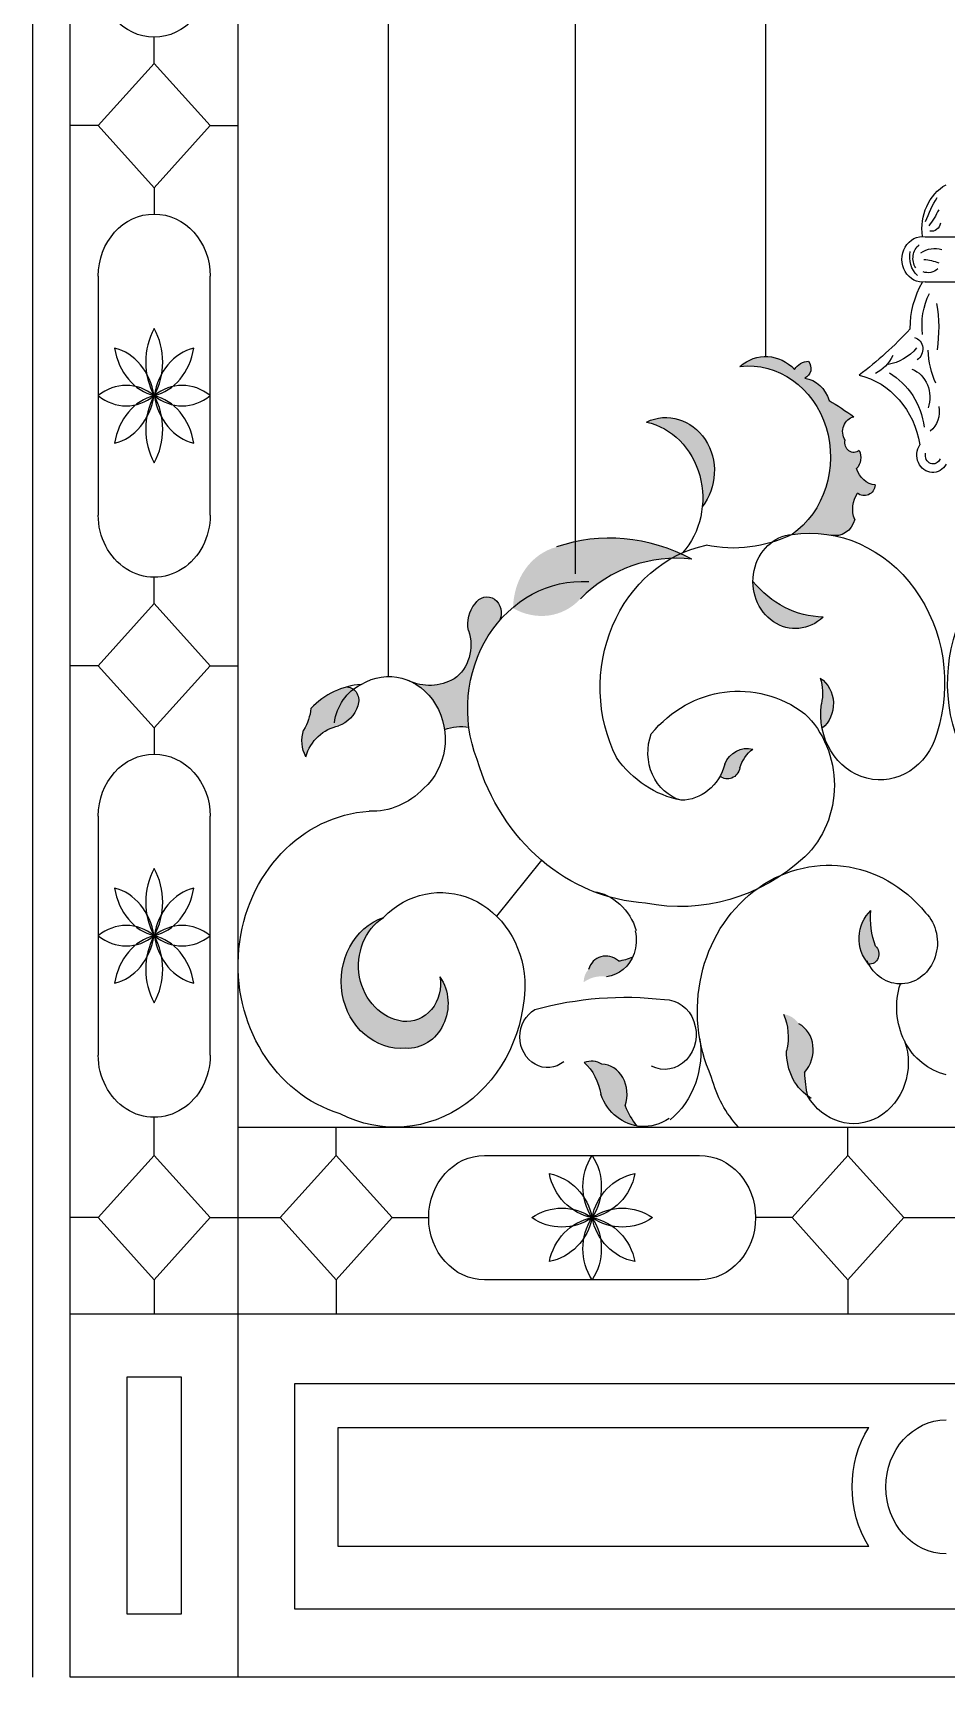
# Model space of a CAD drawing. Header units: inches. Extents: x -12530 to 36157, y 78659 to 110077.
# Drawn here: x 17392 to 18102, y 94033 to 95311 of the extents above; entities that cross this region are included whole.
import ezdxf

# ---------------------------------------------------------------- set-up
doc = ezdxf.new("R2010")
doc.units = ezdxf.units.IN
doc.header["$MEASUREMENT"] = 0
doc.layers.add('freecads.com', color=7, linetype='Continuous')

msp = doc.modelspace()

# ---------------------------------------------------------------- hatches: boundary and pattern name
at = {"layer": 'freecads.com'}
h = msp.add_hatch(color=256, dxfattribs=at)
edge = h.paths.add_edge_path()
edge.add_ellipse((17961.4982297976, 95023.13826498901), major_axis=(5.1392e-12, 36.12050366511683), ratio=0.9000000000000135, start_angle=319.28067390579884, end_angle=395.0593230009657, ccw=False)
edge.add_ellipse((17994.89736990493, 95040.74796876324), major_axis=(-3.9733e-12, 14.82096985980083), ratio=0.9000000000000621, start_angle=360.95762051429057, end_angle=412.1476811869656, ccw=False)
edge.add_ellipse((17989.51068287255, 95050.04660668003), major_axis=(-1.0036e-11, 7.941785819244451), ratio=0.8999999999997967, start_angle=196.9319871608825, end_angle=317.0460077481083, ccw=False)
edge.add_ellipse((17988.48162166162, 95016.7377189741), major_axis=(1.9649e-11, 26.04826038290644), ratio=0.9000000000000898, start_angle=290.72214593662204, end_angle=352.66484024678425, ccw=False)
edge.add_ellipse((17893.79965509732, 94781.3897204357), major_axis=(1.4044131e-09, 276.1786654738204), ratio=0.8999999999995061, start_angle=329.5041521040995, end_angle=334.3824210662083, ccw=False)
edge.add_ellipse((18031.84205637254, 95000.95003051937), major_axis=(3.955e-13, 11.73514588659037), ratio=0.9000000000002971, start_angle=9.54157107985541, end_angle=127.3573799829965)
edge.add_ellipse((18029.90276719216, 94992.50120788936), major_axis=(2.7864e-12, 7.730871376373597), ratio=0.9000000000000342, start_angle=75.07395050066505, end_angle=215.0064558516997)
edge.add_ellipse((18024.58215391571, 94980.86602040978), major_axis=(-9.4334e-12, 12.01058955592513), ratio=0.9000000000002752, start_angle=220.6210038746587, end_angle=299.9780988753155, ccw=False)
edge.add_ellipse((18047.91313157465, 94978.0665208842), major_axis=(9.652e-13, 18.5961922557768), ratio=0.9000000000000989, start_angle=110.3736007546249, end_angle=176.0703029085639)
edge.add_ellipse((18038.0418479173, 94960.84599027182), major_axis=(1.5901e-12, 9.643829878264105), ratio=0.8999999999999836, start_angle=145.3199546166221, end_angle=261.26015360590117, ccw=False)
edge.add_ellipse((18048.07000473627, 94940.82110228678), major_axis=(3.5264e-12, 21.04608677925409), ratio=0.900000000000108, start_angle=51.05676090304742, end_angle=115.0904409183977)
edge.add_ellipse((18015.82737231696, 94937.12851185323), major_axis=(9.3172e-12, 17.03069006768318), ratio=0.9000000000001094, start_angle=174.8827055845228, end_angle=253.1443877645442, ccw=False)
edge.add_ellipse((17995.58853238028, 94805.46866139612), major_axis=(-1.9038e-12, 116.5835877526699), ratio=0.9000000000000913, start_angle=-9.268989861459836, end_angle=6.717731188727122)
edge.add_ellipse((17948.05072330278, 94981.10656648409), major_axis=(-2.0319e-12, 70.89024083653018), ratio=0.9000000000001179, start_angle=209.4659160406745, end_angle=365.3001609444089)
h = msp.add_hatch(color=256, dxfattribs=at)
edge = h.paths.add_edge_path()
edge.add_ellipse((17884.04966677809, 94970.1643779363), major_axis=(-7.8518e-12, 41.74178079067825), ratio=0.9000000000001207, start_angle=225.6207464351442, end_angle=381.5326259054286, ccw=False)
edge.add_ellipse((17858.28313250874, 94949.24814959188), major_axis=(-1.28274e-11, 60.32472191662644), ratio=0.9000000000001097, start_angle=262.951171182285, end_angle=349.761980946959)
h = msp.add_hatch(color=256, dxfattribs=at)
edge = h.paths.add_edge_path()
edge.add_ellipse((17901.0791185733, 94769.07448162435), major_axis=(-38.925485462543, 129.0627295193029), ratio=0.8718114887687679, start_angle=-18.12229405386858, end_angle=22.46129836598103)
edge.add_ellipse((17783.84269199709, 94910.23822797133), major_axis=(-15.32011197602379, 50.79591030576003), ratio=0.8718114887692943, start_angle=141.3845918332291, end_angle=204.1113514442263, ccw=False)
edge.add_ellipse((17813.38368380392, 94858.70359293302), major_axis=(-15.74787747619162, 52.21422487231568), ratio=0.8718114887691488, start_angle=358.5166217486981, end_angle=427.220557466925, ccw=False)
edge.add_ellipse((17850.99086920616, 94757.74948307194), major_axis=(-46.82047505432787, 155.2396389174521), ratio=0.8718114887691955, start_angle=322.95373155518655, end_angle=361.92391745996184, ccw=False)
h = msp.add_hatch(color=256, dxfattribs=at)
edge = h.paths.add_edge_path()
edge.add_ellipse((17984.5627372683, 94884.55827799143), major_axis=(4.9293e-12, 36.62144581180492), ratio=0.9000000000001168, start_angle=89.99999999989831, end_angle=217.8745098456076, ccw=False)
edge.add_ellipse((18007.5573424817, 94940.40586065804), major_axis=(-4.7141e-12, 83.57144620622198), ratio=0.9000000000001211, start_angle=134.945511443491, end_angle=179.0099598234799)
h = msp.add_hatch(color=256, dxfattribs=at)
edge = h.paths.add_edge_path()
edge.add_ellipse((17700.47259303708, 94849.15523751013), major_axis=(-2.0846e-12, 45.4404769858077), ratio=0.9000000000000306, start_angle=161.46144776269, end_angle=205.1548073451772)
edge.add_ellipse((17704.45627885782, 94835.19213943942), major_axis=(-2.978e-13, 31.11705245623521), ratio=0.900000000000097, start_angle=209.5689910073089, end_angle=293.2222115903094)
edge.add_ellipse((17751.41078974125, 94851.25624109268), major_axis=(3.8298e-12, 23.64741839940205), ratio=0.9000000000001461, start_angle=44.699671979078914, end_angle=103.12011102637871, ccw=False)
edge.add_ellipse((17744.90124505254, 94860.14553976653), major_axis=(5.13218e-11, 12.43371921792857), ratio=0.9000000000015486, start_angle=237.3743972397691, end_angle=412.7547761791113, ccw=False)
edge.add_ellipse((17819.06575514756, 94785.54683749181), major_axis=(-1.18425e-11, 99.03776540563312), ratio=0.9000000000001197, start_angle=43.30856746437111, end_angle=99.22406528403314)
edge.add_ellipse((17724.5891043595, 94728.93929006469), major_axis=(-1.82261e-11, 42.85655049576344), ratio=0.8999999999999774, start_angle=-8.447245256440826, end_angle=17.37338950030128)
edge.add_ellipse((17668.57313462797, 94761.93301233012), major_axis=(-5.7938e-12, 48.74596068857377), ratio=0.9000000000001218, start_angle=-80.20184248678412, end_angle=-21.53945961244986)
h = msp.add_hatch(color=256, dxfattribs=at)
edge = h.paths.add_edge_path()
edge.add_ellipse((17623.68464990931, 94794.34976522428), major_axis=(9.244376083833139, 21.82649922807438), ratio=0.9194256280260674, start_angle=218.2608834249337, end_angle=275.8906124928492)
edge.add_ellipse((17634.71361666, 94791.53187665851), major_axis=(4.433948714015833, 10.46880582308666), ratio=0.9194256280254123, start_angle=-87.08364880394332, end_angle=14.7698808544942)
edge.add_ellipse((17647.09485254314, 94743.8588335044), major_axis=(23.97241523516641, 56.60023974396684), ratio=0.9194256280234148, start_angle=33.32573228960737, end_angle=65.81200064750003)
edge.add_ellipse((17574.68342847225, 94787.27692524044), major_axis=(14.07196300889055, 33.22470732005297), ratio=0.9194256280191879, start_angle=259.8009577226669, end_angle=290.48798357254753, ccw=False)
edge.add_ellipse((17624.72181301688, 94762.13324791483), major_axis=(9.859864983824544, 23.27970362792846), ratio=0.9194256280237413, start_angle=95.55272891037114, end_angle=146.851468070811)
edge.add_ellipse((17632.80271505645, 94741.0851872991), major_axis=(12.46583806523797, 29.43255471590483), ratio=0.9194256280233482, start_angle=28.57959876797503, end_angle=98.5587765277715, ccw=False)
h = msp.add_hatch(color=256, dxfattribs=at)
edge = h.paths.add_edge_path()
edge.add_ellipse((18050.368101207, 94781.57599571662), major_axis=(-3.0597e-12, 51.27496435616002), ratio=0.9000000000001149, start_angle=80.24767967585473, end_angle=103.83029640673863, ccw=False)
edge.add_ellipse((17973.73434781748, 94797.85745484175), major_axis=(9.0557e-12, 35.49510665426435), ratio=0.9000000000004637, start_angle=254.7778746975883, end_angle=291.0659950100359)
edge.add_ellipse((17993.0927565389, 94789.4748735479), major_axis=(-8.4762e-12, 23.345608639345), ratio=0.900000000000105, start_angle=212.761359160751, end_angle=331.5862056493517, ccw=False)
h = msp.add_hatch(color=256, dxfattribs=at)
edge = h.paths.add_edge_path()
edge.add_ellipse((17895.704225871, 94754.04850971782), major_axis=(1.917388e-10, 39.52441947768658), ratio=0.8999999999993978, start_angle=235.4076106008266, end_angle=251.4451903910617)
edge.add_ellipse((17946.92361474936, 94733.83497477438), major_axis=(9.996e-13, 20.99998033339187), ratio=0.9000000000000815, start_angle=347.6210369733679, end_angle=422.90348659612897, ccw=False)
edge.add_ellipse((17966.06621500386, 94730.25468204872), major_axis=(2.69818e-11, 28.99404356354215), ratio=0.8999999999999772, start_angle=31.44499319457973, end_angle=69.146368852109)
edge.add_ellipse((17931.74196454349, 94742.08682434505), major_axis=(3.5037e-12, 10.98310402375831), ratio=0.9000000000000685, start_angle=146.790436335653, end_angle=255.8573604615417, ccw=False)
h = msp.add_hatch(color=256, dxfattribs=at)
edge = h.paths.add_edge_path()
edge.add_ellipse((17682.37363403877, 94572.03984965303), major_axis=(1.09315e-11, 29.46909751154119), ratio=0.9000000000000857, start_angle=174.5070553748442, end_angle=281.5744218525248)
edge.add_ellipse((17683.40462211108, 94556.55227569032), major_axis=(-1.18455e-11, 34.765978813526), ratio=0.900000000000006, start_angle=177.5171415498222, end_angle=309.74202130940796, ccw=False)
edge.add_ellipse((17678.60960403552, 94573.83783891203), major_axis=(4.56795e-11, 52.13951056969489), ratio=0.9000000000000099, start_angle=15.809345460909526, end_angle=183.618651758427, ccw=False)
edge.add_ellipse((17684.48189220469, 94586.01121807925), major_axis=(1.62722e-11, 43.61845059917528), ratio=0.900000000000085, start_angle=27.97915930104021, end_angle=173.5056266025079)
h = msp.add_hatch(color=256, dxfattribs=at)
edge = h.paths.add_edge_path()
edge.add_ellipse((18042.31918591059, 94595.10855953331), major_axis=(-2.1283e-12, 7.906331897012571), ratio=0.9000000000002724, start_angle=173.9463301819799, end_angle=323.9706716759804, ccw=False)
edge.add_ellipse((18059.21798018499, 94607.18157960144), major_axis=(-2.8368e-12, 28.02075723601831), ratio=0.9000000000000884, start_angle=36.51234899819019, end_angle=138.3337473002185, ccw=False)
edge.add_ellipse((18092.58909731043, 94622.70146912262), major_axis=(-2.61577e-11, 55.21963327827754), ratio=0.8999999999999054, start_angle=82.93592638886705, end_angle=115.0902940079272)
h = msp.add_hatch(color=256, dxfattribs=at)
edge = h.paths.add_edge_path()
edge.add_ellipse((17833.47204237919, 94572.25138270821), major_axis=(-5.009864738682519, 13.88714289861409), ratio=0.8893395283119946, start_angle=381.54663952724053, end_angle=426.18053301609325, ccw=False)
edge.add_ellipse((17838.31071199362, 94576.91864291538), major_axis=(-5.694476751295201, 15.7848597721224), ratio=0.8893395283098342, start_angle=305.72627908436573, end_angle=406.8527192223567, ccw=False)
edge.add_ellipse((17839.09342975355, 94635.43262565498), major_axis=(-15.81863385901919, 43.84861474632299), ratio=0.8893395283261096, start_angle=170.0520424926408, end_angle=184.5243298707482)
edge.add_ellipse((17832.84195284379, 94608.0881228241), major_axis=(-10.56747005854153, 29.29260058648724), ratio=0.8893395283121586, start_angle=169.1721937508276, end_angle=219.5203661619056, ccw=False)
edge.add_ellipse((17835.99944462201, 94548.93922663949), major_axis=(-9.898040700256312, 27.43696941750354), ratio=0.8893395283103465, start_angle=-23.2393994338314, end_angle=13.34992110988458)
h = msp.add_hatch(color=256, dxfattribs=at)
edge = h.paths.add_edge_path()
edge.add_ellipse((17971.76448997112, 94527.47659701026), major_axis=(6.658111742009038, 20.13135067379655), ratio=0.8798393222573647, start_angle=328.83491549101086, end_angle=368.9250718485133, ccw=False)
edge.add_ellipse((17976.90317264443, 94519.05967057598), major_axis=(7.567961312492475, 22.88235598409591), ratio=0.8798393222576699, start_angle=241.1724248612406, end_angle=352.7218148723753, ccw=False)
edge.add_ellipse((18051.47194807111, 94507.91297718837), major_axis=(21.02296914490189, 63.56468328236886), ratio=0.8798393222496848, start_angle=112.9122279950642, end_angle=130.2086903576446)
edge.add_ellipse((18017.62190496635, 94522.3984583279), major_axis=(14.04417088099721, 42.46371041603761), ratio=0.879839322258366, start_angle=111.8338642864195, end_angle=166.2017884811985, ccw=False)
edge.add_ellipse((17941.57504848492, 94527.44254789728), major_axis=(13.15449906299381, 39.77371420458727), ratio=0.8798393222581345, start_angle=-83.43469232968724, end_angle=-39.86351295210353)
h = msp.add_hatch(color=256, dxfattribs=at)
edge = h.paths.add_edge_path()
edge.add_ellipse((17825.07594937857, 94490.23295310268), major_axis=(3.392412962193682, 21.3788464105742), ratio=0.8442340252850449, start_angle=343.3544162047455, end_angle=381.59777630904034, ccw=False)
edge.add_ellipse((17832.87861060179, 94484.91483771068), major_axis=(3.855995671007139, 24.30032549848696), ratio=0.844234025284255, start_angle=257.22585564421126, end_angle=365.70069822554643, ccw=False)
edge.add_ellipse((17904.9604621228, 94508.88370786377), major_axis=(10.7115344084953, 67.50364757094502), ratio=0.8442340252845921, start_angle=130.0922335013259, end_angle=146.2529835539083)
edge.add_ellipse((17868.74536588936, 94506.59205751232), major_axis=(7.155726606338983, 45.09509360385218), ratio=0.8442340252862003, start_angle=129.0658580823163, end_angle=179.4991703091694, ccw=False)
edge.add_ellipse((17797.57882935378, 94476.38582893656), major_axis=(6.702424780776352, 42.23840421531093), ratio=0.8442340252848314, start_angle=-65.79151981357928, end_angle=-24.62675605723367)

# ---------------------------------------------------------------- linework, layer by layer
for p, q in [((17392.17762115661, 94033.30365418523), (17392.17762115661, 96566.19743068157)), ((17421.23791084554, 94033.30365418523), (17421.23791084554, 96566.19743068157)), ((17551.6202645607, 94033.30365418523), (17551.6202645607, 96566.19743068157)), ((17668.57313462797, 94810.67897302256), (17668.57313462797, 96286.82343528025)), ((17813.74541113298, 94890.44871188934), (17813.74541113298, 96053.22444744674)), ((17961.4982297976, 95059.25876865687), (17961.4982297976, 95966.04866136528)), ((17486.42908770253, 95287.02534298637), (17486.42908770253, 95307.41034399535)), ((17442.93248540296, 95238.69578487574), (17486.42908770253, 95287.02534298637)), ((17486.42908770253, 95287.02534298637), (17529.92569000328, 95238.69578487574)), ((17442.93248540296, 95238.69578487574), (17421.23791084554, 95238.69578487574)), ((17486.42908770253, 95190.36622676512), (17442.93248540296, 95238.69578487574)), ((17529.92569000328, 95238.69578487574), (17486.42908770253, 95190.36622676512)), ((17529.92569000328, 95238.69578487574), (17551.6202645607, 95238.69578487574)), ((17486.42908770253, 95190.36622676512), (17486.42908770253, 95169.98122575143)), ((18085.50097528218, 95152.32255669976), (18117.81071678897, 95152.32255669976)), ((17442.93248540296, 95121.65166764554), (17442.93248540296, 94936.14420654546)), ((17529.92569000328, 94936.14420654546), (17529.92569000328, 95121.65166764554)), ((18085.50097528218, 95117.24979318683), (18117.81071678897, 95117.24979318683)), ((17486.42908770253, 94867.42964742587), (17486.42908770253, 94887.81464843484)), ((17442.93248540296, 94819.10008931524), (17486.42908770253, 94867.42964742587)), ((17486.42908770253, 94867.42964742587), (17529.92569000328, 94819.10008931524)), ((17442.93248540296, 94819.10008931524), (17421.23791084554, 94819.10008931524)), ((17486.42908770253, 94770.77053120462), (17442.93248540296, 94819.10008931524)), ((17529.92569000328, 94819.10008931524), (17486.42908770253, 94770.77053120462)), ((17529.92569000328, 94819.10008931524), (17551.6202645607, 94819.10008931524)), ((17486.42908770253, 94770.77053120462), (17486.42908770253, 94750.38553019095)), ((17442.93248540296, 94702.05597208503), (17442.93248540296, 94516.54851098495)), ((17529.92569000328, 94516.54851098495), (17529.92569000328, 94702.05597208503)), ((17787.21362445281, 94668.0650592061), (17752.43115134941, 94624.48147945097)), ((17486.42908770253, 94438.60194741082), (17486.42908770253, 94468.21895287433)), ((17551.6202645607, 94460.5349116082), (18651.69142750926, 94460.5349116082)), ((17627.84990092436, 94438.60194741082), (17627.84990092436, 94460.53491161292)), ((18025.42620967249, 94438.60194741082), (18025.42620967249, 94460.53491161292)), ((17486.42908770253, 94438.60194741082), (17442.93248540296, 94390.2723893002)), ((17529.92569000328, 94390.2723893002), (17486.42908770253, 94438.60194741082)), ((17584.35329862482, 94390.2723893049), (17627.84990092436, 94438.60194741082)), ((17627.84990092436, 94438.60194741082), (17671.34650322392, 94390.2723893049)), ((17743.15969780448, 94438.60194741082), (17910.11641279121, 94438.60194741082)), ((18025.42620967249, 94438.60194741082), (17981.92960737176, 94390.2723893049)), ((18068.92281197206, 94390.2723893049), (18025.42620967249, 94438.60194741082)), ((17442.93248540296, 94390.2723893002), (17421.23791084554, 94390.2723893002)), ((17442.93248540296, 94390.2723893002), (17486.42908770253, 94341.94283119428)), ((17486.42908770253, 94341.94283119428), (17529.92569000328, 94390.2723893002)), ((17529.92569000328, 94390.2723893002), (17584.35329862482, 94390.2723893049)), ((17627.84990092436, 94341.94283119428), (17584.35329862482, 94390.2723893049)), ((17671.34650322392, 94390.2723893049), (17627.84990092436, 94341.94283119428)), ((17671.34650322392, 94390.2723893049), (17699.66309550491, 94390.2723893049)), ((17981.92960737176, 94390.2723893049), (17953.61301509197, 94390.2723893049)), ((17981.92960737176, 94390.2723893049), (18025.42620967249, 94341.94283119428)), ((18025.42620967249, 94341.94283119428), (18068.92281197206, 94390.2723893049)), ((18068.92281197206, 94390.2723893049), (18134.38888009791, 94390.2723893049)), ((17486.42908770253, 94341.94283119428), (17486.42908770253, 94315.66562970587)), ((17627.84990092436, 94341.94283119428), (17627.84990092436, 94315.66562970587)), ((17910.11641279121, 94341.94283119428), (17743.15969780448, 94341.94283119428)), ((18025.42620967249, 94341.94283119428), (18025.42620967249, 94315.66562970587)), ((17421.23791084554, 94315.66562970587), (18782.07378122442, 94315.66562970587)), ((17465.36360555738, 94266.63708002109), (17507.4945698477, 94266.63708002109)), ((17465.36360555738, 94082.33220386531), (17465.36360555738, 94266.63708002109)), ((17507.4945698477, 94266.63708002109), (17507.4945698477, 94082.33220386531)), ((17595.7459592749, 94086.06163534727), (17595.7459592749, 94261.45089440307)), ((17595.7459592749, 94261.45089440307), (18607.56573279507, 94261.45089440307)), ((17629.38380639467, 94227.3474996566), (18041.65574052522, 94227.3474996566)), ((17629.38380639467, 94134.78101856135), (17629.38380639467, 94227.3474996566)), ((18041.65574052522, 94134.78101856135), (17629.38380639467, 94134.78101856135)), ((17507.4945698477, 94082.33220386531), (17465.36360555738, 94082.33220386531)), ((18607.56573279507, 94086.06163534727), (17595.7459592749, 94086.06163534727)), ((18782.07378122442, 94033.30365418523), (17421.23791084554, 94033.30365418523))]:
    msp.add_line(p, q, dxfattribs=at)
at = {"layer": 'freecads.com', "extrusion": (0, 0, -1)}
for centre, major_axis, ratio, start_param, end_param in [((17486.42908770253, 95355.73990210597), (1.8294e-12, 48.32955811071691), 0.9000000000001207, 1.570796326794862, 4.712388980384655), ((18117.31694291004, 95158.6155042866), (1.977e-13, 38.33332083373796), 0.9000000000001313, 4.5521324741126, 5.811997490334011), ((18167.8907036145, 95127.70042870211), (1.190323e-10, 98.29968707937132), 0.8999999999998495, -1.191687485898718, -0.9756035095056969), ((17486.42908770253, 95121.65166764554), (-1.4462e-11, 48.32955811071691), 0.9000000000000744, -1.570796326794627, 1.570796326795165), ((18011.37327000483, 95227.77244177676), (6.897289e-10, 108.6457969565148), 0.8999999999994956, 2.096374329727369, 2.235296433860555), ((18090.33406213056, 95164.45276415597), (-6.027e-12, 7.857835950609172), 0.8999999999999825, 1.759546378360066, 3.329798060971119), ((18083.25902374079, 95134.7861749386), (1.39313e-11, 17.7124264694749), 0.9000000000001991, 3.000485892350408, 6.424292068416652), ((18087.51168501347, 95135.61272347478), (5.2004e-12, 12.89150667984863), 0.9000000000001513, 4.08857749421409, 5.660062225541117), ((18092.81503398148, 95120.52382315075), (1.19481e-11, 22.70892516614058), 0.9000000000003641, -0.5539263763954763, 0.2703295513531119), ((18090.20012736471, 95136.60971334919), (-2.37259e-11, 18.73557451342395), 0.8999999999997929, 3.835376505596925, 4.945554957265462), ((18081.5161638192, 95085.31218928075), (-1.881734e-10, 49.48452164853672), 0.900000000001911, 0.0643400256701507, 0.3302276235252544), ((18134.57125140889, 95080.80357592033), (5.10574e-11, 67.57273443556086), 0.8999999999998495, 4.712388980384009, 5.278978356413423), ((18087.71533553773, 95137.86573630241), (1.8486e-12, 13.47486283238446), 0.8999999999997548, 2.466349152008026, 3.477460648115714), ((18128.90519335018, 95083.50280041728), (2.37234e-11, 51.08687932772555), 0.9000000000000362, 4.570721771590876, 5.218017002454858), ((18001.86546586825, 95081.4840164948), (-2.27818e-11, 104.4605045075416), 0.9000000000001152, 1.387413482685827, 1.733766550704033), ((17867.87556748927, 95315.3841518916), (-1.1505052e-09, 327.6541837704357), 0.8999999999999888, 2.368765197259643, 2.542440574290512), ((18051.45909412923, 95094.08778578434), (3.28117e-11, 41.33509857317008), 0.9000000000001397, 2.317744479920339, 3.003137948780326), ((18075.19860979896, 95065.04273708459), (-4.7e-15, 9.287257299778345), 0.8999999999999467, 0.2297969088811675, 2.657729247055855), ((17961.4982297976, 95023.13826498901), (-3.5884e-12, 36.12050366511966), 0.9000000000001412, -0.6622547255398026, 0.7630943850480953), ((17948.05072330278, 94981.10656648409), (-1.41566e-11, 70.890240836532), 0.9000000000000911, -0.1027150506857266, 2.5810080954335), ((17994.89736990493, 95040.74796876324), (1.89913e-11, 14.82096985979207), 0.9000000000003756, -0.9604538289944633, -0.0185702954883813), ((17989.51068287255, 95050.04660668003), (4.7266e-12, 7.941785819246411), 0.9000000000004102, 0.8023352134535839, 2.815415520466899), ((18035.45430764121, 95074.73529764776), (-2.37492e-11, 31.16593701526704), 0.9000000000000699, 2.058628439133082, 2.730252551090773), ((18144.89668216384, 95066.8162755399), (6.10203e-11, 63.62061689504071), 0.900000000000411, 4.250341080005743, 4.670752017647929), ((17988.48162166162, 95016.7377189741), (-8.4263e-12, 26.04826038291125), 0.9000000000000568, 0.1420661535804624, 1.242628287599715), ((18021.29826594949, 94978.61700620435), (1.57626e-11, 67.71468697597204), 0.9000000000001067, 0.2129097140190366, 1.390748181120292), ((18033.50073164206, 94995.57007157365), (-2.98385e-11, 57.56494887606997), 0.9000000000000365, 0.4834983980191306, 1.418658936613842), ((18068.17983790122, 95027.60219014334), (-5.4543e-12, 23.1915732939362), 0.9000000000000802, 0.3388332449496714, 1.9343850770736), ((17884.04966677809, 94970.1643779363), (8.2632e-12, 41.74178079068175), 0.8999999999999971, -0.4131734383304129, 2.292849450450647), ((17893.79965509732, 94781.3897204357), (2.130376e-10, 276.1786654739968), 0.9000000000000049, 0.489522119062821, 0.5794523542870205), ((18080.19323749406, 95016.23234874688), (1.01611e-11, 18.01786873403544), 0.9000000000001215, 1.334145961076901, 2.542186036022795), ((17858.28313250874, 94949.24814959188), (-6.619e-13, 60.32472191662972), 0.9000000000000863, 0.1980509449931671, 2.35149608127766), ((18031.84205637254, 95000.95003051937), (2.1902e-12, 11.7351458865965), 0.8999999999999612, 4.110412875180537, 6.098547414148332), ((18029.90276719216, 94992.50120788936), (3.9291e-12, 7.730871376372871), 0.8999999999999367, 2.480289595644926, 4.947848569036707), ((18091.1903260466, 94982.76254454227), (-8.81979e-11, 13.62065146214347), 0.8999999999970983, 2.118486118979304, 5.338402822237283), ((18024.58215391571, 94980.86602040978), (5.0915e-12, 12.01058955592219), 0.9000000000002275, 1.091941112040954, 2.380232239786756), ((18091.52466228007, 94982.51216323124), (4.6191e-11, 6.658698049636678), 0.9000000000010626, 2.009559689595283, 4.951821989883972), ((18047.91313157465, 94978.0665208795), (-2.35782e-11, 18.59619225578115), 0.9000000000000753, 3.217771505531407, 4.389827101365217), ((18048.07000473627, 94940.82110228678), (-2.6185e-12, 21.04608677925767), 0.9000000000000468, 4.31356495763437, 5.34122308422474), ((18038.0418479173, 94960.8459902671), (-1.4058e-12, 9.643829878261913), 0.9000000000001545, 1.708283416394144, 3.797015981178939), ((17486.42908770253, 94936.14420654075), (-7.5276e-12, 48.32955811070792), 0.9000000000001023, 1.570796326795036, 4.71238898038483), ((17995.58853238028, 94805.46866139612), (6.556e-13, 116.5835877526729), 0.9000000000001032, -0.1301345477083342, 1.91225283215531), ((18015.82737231696, 94937.12851185323), (4.7159e-12, 17.03069006767714), 0.900000000000173, 1.837003894506742, 3.380753613408153), ((18207.72315968968, 94805.46866139612), (3.2125e-12, 116.5835877526732), 0.9000000000001053, 4.370932475024225, 6.413319854887904), ((17934.18076408333, 94802.15243065832), (-7.534e-13, 112.5602319201258), 0.9000000000001197, 4.20730986073809, 6.094310117404074), ((17936.33345862329, 95037.65081481397), (1.41524e-11, 127.135495600827), 0.9000000000001493, 2.731311248990791, 3.32770832285334), ((17984.5627372683, 94884.55827799143), (3.5103e-12, 36.6214458118066), 0.9000000000001245, 2.428922160665117, 6.204519546632574), ((17819.06575514756, 94785.54683749181), (6.9915e-12, 99.03776540563312), 0.9000000000000984, 4.305295357923036, 6.338817240484845), ((17744.90124505254, 94860.14553976653), (4.14975e-11, 12.4337192179267), 0.9000000000014651, -0.9707141154702028, 2.093487544957518), ((18007.5573424817, 94940.40586065804), (-1.92848e-11, 83.57144620621025), 0.9000000000001479, 3.160791606307974, 3.980519534743164), ((17751.41078974125, 94851.25624109268), (1.3367e-12, 23.64741839940015), 0.9000000000002607, 4.505617466738283, 5.450419705553812), ((17704.45627885782, 94835.19213943942), (-6.9054e-12, 31.11705245623251), 0.9000000000001717, 1.202283233717976, 2.579116893431758), ((17668.57313462797, 94761.93301233012), (1.51492e-11, 48.74596068857552), 0.9000000000000312, -0.5092175473001417, 2.473816950814747), ((17940.38205236233, 94697.28390016493), (-7.9031e-12, 102.0247025178798), 0.9000000000001037, -0.8303287119145126, 0.5949899665105997), ((17660.65262432529, 94769.07043765955), (1.60418e-11, 38.45441308444426), 0.900000000000036, -1.426788446941214, -0.3996598976912802), ((17634.71361666, 94791.53187665851), (4.433948713690719, 10.46880582323603), 0.9194256280197144, -0.2792607643022447, 1.523991377417552), ((17700.47259303708, 94849.15523751013), (3.2805e-12, 45.44047698581759), 0.9000000000001747, 2.660673928587929, 3.556882640976226), ((17973.73434781748, 94797.85745484175), (1.2053e-11, 35.49510665425464), 0.9000000000003687, 1.237093355449255, 1.810967208533939), ((17993.0927565389, 94789.4748735479), (1.73749e-11, 23.34560863934525), 0.9000000000000863, 0.5412435749527447, 2.52086893593701), ((17574.68342847225, 94787.27692524044), (14.07196300863266, 33.22470732018985), 0.9194256280176498, 1.239888615265744, 1.734726837424348), ((17623.68464990931, 94794.34976522428), (9.244376084232533, 21.82649922801365), 0.9194256280207787, 1.476218192122788, 2.432612006204617), ((18050.368101207, 94781.57599571662), (2.59077e-11, 51.27496435616141), 0.9000000000001266, 1.870667937336319, 4.865858445412271), ((17724.5891043595, 94728.93929005996), (8.6877e-12, 42.85655049575496), 0.9000000000002502, -0.3345658933478737, 0.1635372420874308), ((17948.95675435495, 94726.17234010868), (-7.8156e-12, 73.23255905172884), 0.9000000000001048, 0.7085961810136255, 2.432996472576359), ((17624.72181301688, 94762.13324791483), (9.859864983913774, 23.27970362789694), 0.9194256280221805, 3.75922070391122, 4.623241214948617), ((17904.35457822098, 94751.48620225026), (1.52338e-11, 38.19134334955348), 0.9000000000000765, 3.395995011447484, 5.105421114700241), ((17486.42908770253, 94702.05597208503), (-1.4462e-11, 48.32955811071691), 0.9000000000000744, -1.570796326794627, 1.570796326795165), ((17876.54149254361, 94797.36112359917), (-3.9728e-12, 162.9989796042053), 0.9000000000000884, 3.198597852539721, 4.393981823476367), ((17910.11418163391, 94804.8901820363), (3.94875e-11, 91.77355093676981), 0.9000000000000341, 3.316952732084179, 4.039425372988936), ((17946.92361474936, 94733.83497477438), (2.0409e-12, 20.99998033339073), 0.9000000000000181, -1.139258054545484, 0.2391971827059578), ((17966.06621500386, 94730.254682044), (-2.02962e-11, 28.99404356353934), 0.9000000000001582, -1.24051228121127, -0.596782217148323), ((17895.704225871, 94754.04850971782), (-6.0181e-12, 39.52441947764395), 0.9000000000001012, 1.864172589314882, 3.141592653595772), ((17931.74196454349, 94742.08682434505), (4.7678e-12, 10.9831040237636), 0.8999999999999946, 1.793801066926676, 3.770443172864234), ((17655.32684860314, 94771.8450083616), (1.51533e-11, 65.8661940202324), 0.9000000000001115, 2.391454821256481, 3.173308244831209), ((17659.43176977746, 94586.41941235487), (1.40515e-11, 119.7772524904006), 0.9000000000000916, 3.408479723046724, 6.227639875361919), ((17895.24977980367, 94800.27721228793), (2.6725e-12, 168.3581061036342), 0.9000000000000893, 2.450316108978417, 3.321186141172207), ((18010.43695876409, 94550.70900644365), (6.6036e-12, 113.3729659710616), 0.9000000000000449, 4.241414074437816, 7.113335198393849), ((17708.93102854641, 94569.97439866091), (5.073e-13, 72.85016236520399), 0.9000000000000671, -0.7440207775766491, 1.504293454456833), ((17825.73095832531, 94603.42431234554), (-13.94153013824711, 38.64535897784957), 0.8893395283110082, 0.4367260883257509, 1.634444201338941), ((17678.60960403552, 94573.83783891203), (1.93107e-11, 52.13951056969325), 0.9000000000000669, 3.07143963524739, 5.978380677451665), ((17684.48189220469, 94586.01121807925), (1.60402e-11, 43.61845059917673), 0.9000000000001016, 3.267409131159152, 5.749950981102447), ((18059.21798018499, 94607.18157960144), (-1.1964e-12, 28.02075723601711), 0.9000000000000943, 3.921354558600979, 5.594845025744562), ((18066.09894433393, 94603.83528570386), (-1.11472e-11, 31.98004721711416), 0.9000000000002771, 0.7511735541590774, 4.261549489144775), ((18092.58909731043, 94622.70146912262), (-3.3079e-12, 55.21963327825876), 0.9000000000001261, 4.313567346926064, 4.823457873982206), ((18042.31918591059, 94595.10855953331), (-3.42e-13, 7.906331897014934), 0.9000000000001227, 0.6796839438967713, 3.258886650759656), ((17673.36415005896, 94572.7615901512), (6.94e-14, 112.2266785445756), 0.9000000000001012, 1.552493210494922, 3.574390755851567), ((17682.37363403877, 94572.03984965303), (-1.13023e-11, 29.46909751153226), 0.900000000000057, 1.388517498642884, 3.248038529467693), ((17683.40462211108, 94556.55227568561), (-2.0884e-12, 34.76597881352485), 0.9000000000000822, 0.9283776296424072, 3.189734538344378), ((18111.38537006557, 94553.68155086177), (2.4706e-12, 53.4996194997577), 0.9000000000001124, 3.345062078579142, 5.058984246186239), ((17852.35981250035, 94240.65528592397), (5.5083e-12, 320.8649970288372), 0.9000000000000056, -0.245282114593508, 0.1057492261922617), ((17883.04097570295, 94532.60093501807), (2.54344e-11, 27.12782855110667), 0.9000000000001414, -0.0081895569532278, 3.576303186319967), ((17792.00797135717, 94530.6975641632), (-2.507e-12, 23.83563172394523), 0.900000000000089, 2.510965926828658, 5.81020829372357), ((17941.57504848492, 94527.44254789728), (13.15449906299374, 39.77371420458722), 0.879839322258134, 0.7592851930616736, 1.469879266439598), ((17486.42908770253, 94516.54851098025), (-7.5276e-12, 48.32955811070792), 0.9000000000001023, 1.570796326795036, 4.71238898038483), ((18029.72512551542, 94510.50547711099), (1.9167e-12, 47.23312933141845), 0.9000000000001104, 1.201671141527324, 4.13743645417804), ((17797.57882935378, 94476.38582893656), (6.7024247807763, 42.23840421531095), 0.8442340252848318, 0.4974362711156575, 1.208030344493294), ((17994.35145436788, 94522.86074251166), (2.1269e-12, 86.43958180621134), 0.9000000000001028, 3.907096315066003, 4.435911207812851), ((17868.74536588936, 94506.59205751232), (7.155726606377515, 45.0950936038398), 0.8442340252861953, 3.065359394750869, 4.111627371551758), ((17868.74536588819, 94506.59205750763), (7.15572660651328, 45.09509360292289), 0.8442340252852073, 2.479310528068952, 3.065359394734125), ((17743.15969780448, 94390.2723893049), (-3.9183e-12, 48.32955811072813), 0.9000000000000513, 3.141592653589882, 6.283185307179675), ((17861.66652957058, 94414.43716836024), (-3.105092e-10, 43.40277631705279), 0.9715657329158229, 4.121912931586694, 5.302865029195402), ((17791.6095810263, 94414.43716836024), (2.762041e-10, 43.40277631713107), 0.9715657329158307, 0.9803202779837306, 2.161272375592387), ((17910.11641279121, 94390.2723893002), (-6.5511e-12, 48.32955811071691), 0.9000000000001207, 1.503e-13, 3.141592653589943), ((17834.80570642614, 94432.8532367475), (-3.276881e-10, 43.40277631706318), 0.971565732916096, 3.336514768193351, 4.517466865801841), ((17785.26796304224, 94381.86570013213), (1.604767e-10, 43.40277631708125), 0.971565732915894, 0.1949221145896605, 1.375874212199145), ((17868.00814755464, 94381.86570013213), (-4.751162e-10, 43.40277631713495), 0.9715657329166733, -1.375874212193455, -0.1949221145840774), ((17818.47040416954, 94432.8532367475), (3.240051e-10, 43.40277631708667), 0.971565732916356, 1.765718441379724, 2.946670538988653), ((17803.16038402515, 94354.21875640364), (1.927562e-10, 43.40277631715856), 0.9715657329143267, -0.5904760488106586, 0.5904760488001695), ((17803.16038402515, 94426.32602220145), (-3.71727e-11, 43.40277631711362), 0.9715657329163933, 2.551116604787499, 3.732068702395516), ((17834.80570642614, 94347.69154185758), (-1.3425322e-09, 43.40277631695899), 0.9715657329164497, -1.37587421216928, -0.1949221145593569), ((17785.26796304224, 94398.67907847297), (4.917953e-10, 43.40277631707868), 0.9715657329165996, 1.765718441378009, 2.946670538985827), ((17861.66652957058, 94366.10761024489), (-7.439805e-10, 43.40277631706849), 0.9715657329163517, 4.121912931597823, 5.302865029206171), ((17850.1157265717, 94354.21875640364), (1.316172e-10, 43.40277631711363), 0.9715657329141997, -0.5904760488077454, 0.5904760488036196), ((17868.00814755464, 94398.67907847297), (-6.834203e-10, 43.4027763171837), 0.9715657329158606, 3.336514768200146, 4.517466865807345), ((17818.47040416954, 94347.69154185758), (3.714115e-10, 43.40277631712571), 0.9715657329161487, 0.1949221145847844, 1.375874212193676), ((17850.1157265717, 94426.32602220145), (-3.858807e-10, 43.40277631707094), 0.9715657329175447, 2.551116604795005, 3.732068702401854), ((17791.6095810263, 94366.10761024489), (1.93256e-10, 43.40277631711392), 0.9715657329177675, 0.9803202779853226, 2.161272375594634), ((18101.65584603498, 94181.06425910897), (-6.4717e-12, 81.1578611808402), 0.9000000000000333, 4.105534272875333, 5.319243687894223), ((18101.65584603498, 94181.06425910897), (-1.13913e-11, 52.02246821398677), 0.9000000000001035, 3.141592653590036, 6.283185307179829)]:
    msp.add_ellipse(centre, major_axis=major_axis, ratio=ratio, start_param=start_param, end_param=end_param, dxfattribs=at)
at = {"layer": 'freecads.com'}
for centre, major_axis, ratio, start_param, end_param in [((17518.87735731297, 95054.98423851063), (-6.65626e-11, 46.85405575905163), 0.8337058137772775, 0.980320277989775, 2.16127237559661), ((17453.98081809328, 95054.98423851063), (2.43231e-11, 46.85405575893591), 0.8337058137801998, 4.121912931580451, 5.302865029191927), ((17493.99510795922, 95074.86470626997), (-1.260733e-10, 46.8540557590918), 0.8337058137787993, 1.765718441386732, 2.94667053899395), ((17448.10632500113, 95019.82276917489), (6.39685e-11, 46.85405575904396), 0.8337058137784961, -1.375874212200161, -0.1949221145912492), ((17478.86306744705, 95074.86470626997), (-9.11635e-11, 46.85405575907753), 0.8337058137780973, 3.336514768178246, 4.517466865787755), ((17524.75185040395, 95019.82276917489), (5.50619e-11, 46.85405575900835), 0.8337058137783792, 0.1949221145934778, 1.375874212202422), ((17464.68078655274, 94989.977410125), (2.68186e-11, 46.85405575910984), 0.8337058137772086, -0.5904760488044645, 0.5904760488047303), ((17464.68078655274, 95067.818464066), (-1.283761e-10, 46.85405575899081), 0.8337058137783582, 2.551116604783, 3.732068702391328), ((17448.10632500113, 95037.9731050161), (-2.296201e-10, 46.85405575887828), 0.833705813778249, 3.336514768179492, 4.517466865789388), ((17493.99510795922, 94982.93116792104), (9.58498e-11, 46.85405575901615), 0.8337058137781506, 0.1949221145965363, 1.375874212204306), ((17518.87735731297, 95002.81163567095), (1.3441e-12, 46.85405575904492), 0.8337058137782122, 0.9803202779918107, 2.161272375599704), ((17508.1773888535, 94989.977410125), (4.12314e-11, 46.85405575903574), 0.8337058137787531, -0.5904760488039144, 0.5904760488047791), ((17524.75185040395, 95037.9731050161), (-5.45153e-11, 46.85405575897244), 0.8337058137786145, 1.765718441389681, 2.946670538998226), ((17478.86306744705, 94982.93116792104), (2.83329e-11, 46.85405575898248), 0.8337058137787341, -1.375874212200927, -0.1949221145914264), ((17508.1773888535, 95067.818464066), (-5.25529e-11, 46.85405575894811), 0.8337058137788371, 2.551116604783469, 3.732068702392179), ((17453.98081809328, 95002.81163567095), (3.40541e-11, 46.85405575898658), 0.8337058137801617, 4.121912931579156, 5.302865029190106), ((17850.99086920616, 94757.74948306724), (-46.820475054485, 155.2396389174206), 0.871811488769873, -0.7135998405893947, 0.0385114353707858), ((17901.0791185733, 94769.07448162435), (-38.9254854624129, 129.0627295193432), 0.8718114887695873, -0.3591244022518125, 0.4428042199798714), ((17647.09485254314, 94743.8588335044), (23.97241523651248, 56.60023974351791), 0.9194256280236368, 0.4300876634376296, 1.1791550468151), ((17518.87735731297, 94635.38854295012), (-7.02408e-11, 46.85405575905364), 0.833705813777242, 0.9803202779896804, 2.161272375596515), ((17453.98081809328, 94635.38854295012), (2.0618e-11, 46.85405575893387), 0.833705813780236, 4.121912931580357, 5.302865029191832), ((17493.99510795922, 94655.26901070945), (-1.260733e-10, 46.8540557590918), 0.8337058137787993, 1.765718441386732, 2.94667053899395), ((17448.10632500113, 94600.22707360497), (6.39685e-11, 46.85405575904396), 0.8337058137784961, -1.375874212200161, -0.1949221145912492), ((17478.86306744705, 94655.26901070945), (-9.11635e-11, 46.85405575907753), 0.8337058137780973, 3.336514768178246, 4.517466865787755), ((17524.75185040395, 94600.22707360497), (6.23915e-11, 46.85405575901344), 0.8337058137783028, 0.1949221145936619, 1.375874212202526), ((17464.68078655274, 94570.38171456449), (2.68231e-11, 46.85405575910986), 0.8337058137771014, -0.5904760488045506, 0.590476048804816), ((17508.1773888535, 94570.38171456449), (4.12314e-11, 46.85405575903574), 0.8337058137787531, -0.5904760488039144, 0.5904760488047791), ((17464.68078655274, 94648.22276850075), (-1.22852e-10, 46.8540557589908), 0.8337058137783044, 2.551116604783098, 3.732068702391513), ((17448.10632500113, 94618.3774094556), (-2.296201e-10, 46.85405575887828), 0.833705813778249, 3.336514768179492, 4.517466865789388), ((17493.99510795922, 94563.33547236052), (9.82422e-11, 46.85405575901407), 0.8337058137781848, 0.1949221145965982, 1.375874212204388), ((17518.87735731297, 94583.21594011044), (5.0537e-12, 46.85405575904694), 0.8337058137781767, 0.9803202779919057, 2.161272375599798), ((17524.75185040395, 94618.3774094556), (-5.64507e-11, 46.85405575897255), 0.8337058137786231, 1.765718441389695, 2.946670538998179), ((17478.86306744705, 94563.33547236052), (2.83329e-11, 46.85405575898248), 0.8337058137787341, -1.375874212200927, -0.1949221145914264), ((17508.1773888535, 94648.22276850075), (-5.25529e-11, 46.85405575894811), 0.8337058137788371, 2.551116604783469, 3.732068702392179), ((17453.98081809328, 94583.21594011044), (2.66752e-11, 46.85405575898658), 0.8337058137801614, 4.121912931578968, 5.302865029189916), ((17838.31071199362, 94576.91864291538), (-5.694476751346196, 15.78485977210666), 0.8893395283100713, -1.001714438360922, 0.8758966693850901), ((17839.09342975355, 94635.43262565498), (-15.81863385887472, 43.84861474635445), 0.889339528321247, 2.946876967622191, 3.230333974365794), ((17976.90317264443, 94519.05967057598), (7.567961312508491, 22.88235598410785), 0.8798393222569837, 4.261422736972333, 6.139033844718475), ((17825.07594937857, 94490.23295310268), (3.392412962279412, 21.37884641056192), 0.8442340252837714, -0.3403607780645692, 0.438480679949306), ((17832.87861060179, 94484.91483771068), (3.855995670987858, 24.30032549850831), 0.8442340252835325, 4.523271658917043, 6.40088276666301), ((18051.47194807111, 94507.91297718837), (21.02296914616481, 63.56468328156368), 0.8798393222528736, 1.926828835727201, 2.210285842470919), ((17904.9604621228, 94508.88370786377), (10.71153440962525, 67.5036475705205), 0.8442340252849614, 2.188677757677047, 2.472134764420403)]:
    msp.add_ellipse(centre, major_axis=major_axis, ratio=ratio, start_param=start_param, end_param=end_param, dxfattribs=at)
at = {"layer": 'freecads.com', "extrusion": (0, 0, -0.9999999999999998)}
for centre, major_axis, ratio, start_param, end_param in [((17632.80271505645, 94741.0851872991), (12.46583806519496, 29.43255471585825), 0.9194256280234633, 4.574888644174197, 5.748301831317437), ((17832.84195284495, 94608.0881228241), (-10.56747005845331, 29.29260058589981), 0.8893395283098525, 1.721111318160001, 2.30716018482511), ((17832.84195284379, 94608.0881228241), (-10.56747005853659, 29.29260058648928), 0.8893395283118035, 2.307160184831766, 3.35342816163274), ((17859.97011889243, 94515.35134894148), (9.440459976898328, 59.49338896408052), 0.8442340252853309, 1.194925298238583, 2.392643411251743), ((18017.62190496635, 94522.3984583279), (14.0441708810142, 42.46371041602206), 0.8798393222585371, 3.327208316702304, 4.37347629350322)]:
    msp.add_ellipse(centre, major_axis=major_axis, ratio=ratio, start_param=start_param, end_param=end_param, dxfattribs=at)

doc.saveas('drawing.dxf')
